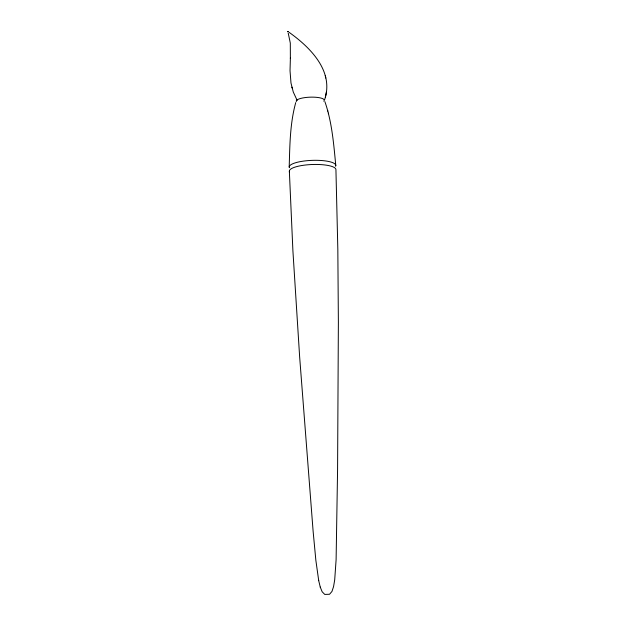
<?xml version="1.0" encoding="UTF-8"?>
<svg xmlns="http://www.w3.org/2000/svg" width="626" height="626" viewBox="0 0 626 626"><rect width="100%" height="100%" fill="white"/><g stroke="black" fill="none" stroke-linecap="round" stroke-linejoin="round"><path stroke-width="0.94" d="M289.204 166.962C289.83 145.428 289.955 123.479 295.746 102.57M290.37 58.578L290.308 43.084L288.203 32.998M290.394 57.882L290.026 70.761L290.988 83.039L293.289 92.053L297.162 100.426M324.651 99.597C334.214 71.106 310.23 47.404 289.142 32.356M325.356 97.312L326.436 91.865M320.246 587.071L322.163 591.781L324.753 594.418L329.534 594.27L331.952 591.476L333.556 586.656L334.699 579.879L336.107 559.699L337.586 469.109L338.376 322.28L337.829 249.398L335.927 169.654A23.303 5.884 -2 0 0 311.2 164.552A23.303 5.884 -2 0 0 289.533 171.868M324.902 101.662C332.007 122.172 333.713 144.05 335.786 165.514M327.695 110.544L327.836 111.107M328.353 113.126L328.493 113.713M289.345 171.101L292.905 250.791L299.658 357.07L313.11 531.145L315.856 560.325L318.712 580.646M318.65 580.38L320.301 587.29M325.262 75.574L325.434 76.403M325.59 77.201L325.763 78.023M291.873 87.163L292.037 87.953M289.392 167.729A23.303 5.884 -2 0 1 312.585 160.35A23.303 5.884 -2 0 1 335.575 166.289M296.348 101.6A14.022 3.537 -2 0 1 311.224 97.14A14.022 3.537 -2 0 1 323.775 101.201M288.179 31.417L287.639 31.715L288.179 31.417"/></g></svg>
